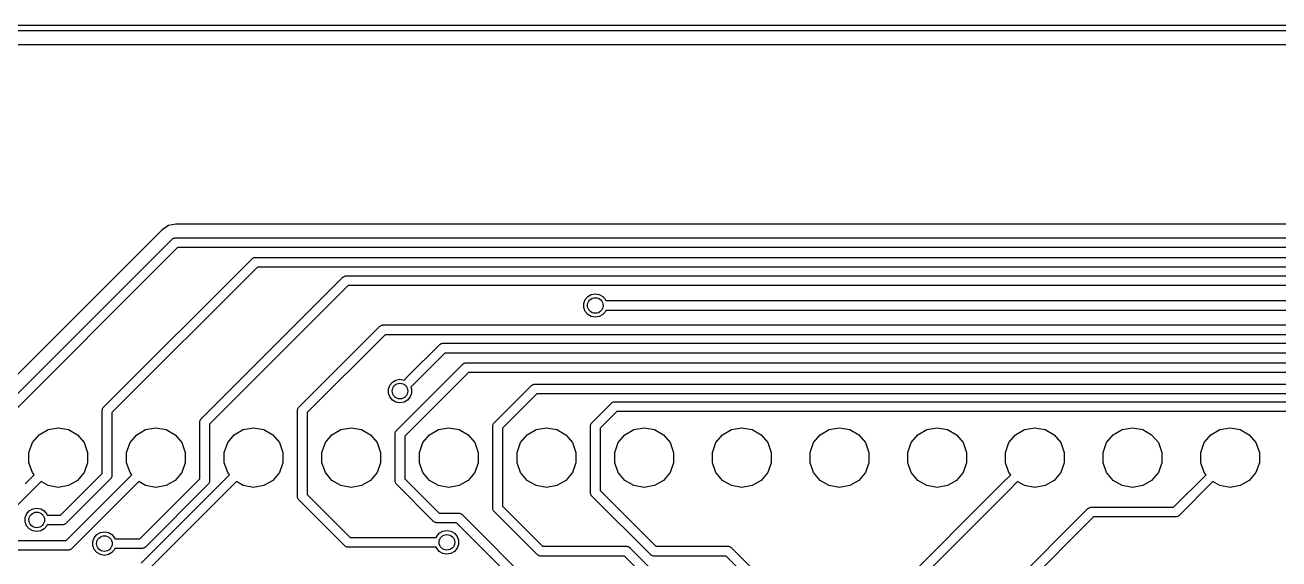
# Model space of a CAD drawing. Extents: x 85 to 212, y -151 to -91.
# Drawn here: x 113.9 to 146, y -105.1 to -91.42 of the extents above; entities that cross this region are included whole.
import ezdxf

# ---------------------------------------------------------------- set-up
doc = ezdxf.new("R2010")
doc.units = 0
doc.header["$MEASUREMENT"] = 0
doc.layers.add('BLACK', color=7, linetype='CONTINUOUS')

msp = doc.modelspace()

# ---------------------------------------------------------------- linework, layer by layer
at = {"layer": 'Black'}
for p, q in [((85.5, -91.425), (211.5, -91.425)), ((211.425, -91.575), (85.575, -91.575)), ((85.975, -91.925), (211.025, -91.925)), ((117.573, -96.5621), (117.415, -96.6676)), ((117.76, -96.525), (117.573, -96.5621)), ((166.795, -96.525), (117.76, -96.525)), ((117.415, -96.6676), (112.651, -101.432)), ((112.69, -101.887), (117.666, -96.9116)), ((117.666, -96.9116), (117.671, -96.9085)), ((117.671, -96.9085), (117.674, -96.9042)), ((117.674, -96.9042), (117.688, -96.8961)), ((117.688, -96.8961), (117.702, -96.8867)), ((117.702, -96.8867), (117.707, -96.8853)), ((117.707, -96.8853), (117.712, -96.8825)), ((117.712, -96.8825), (117.728, -96.8797)), ((117.728, -96.8797), (117.744, -96.8755)), ((117.744, -96.8755), (117.749, -96.876)), ((117.749, -96.876), (117.755, -96.875)), ((117.755, -96.875), (166.8, -96.875)), ((117.806, -97.125), (112.866, -102.065)), ((166.748, -97.125), (117.806, -97.125)), ((115.912, -101.212), (119.712, -97.4116)), ((119.712, -97.4116), (119.716, -97.4085)), ((119.716, -97.4085), (119.72, -97.4043)), ((119.72, -97.4043), (119.734, -97.3961)), ((119.734, -97.3961), (119.747, -97.3867)), ((119.747, -97.3867), (119.752, -97.3853)), ((119.752, -97.3853), (119.757, -97.3826)), ((119.757, -97.3826), (119.773, -97.3797)), ((119.773, -97.3797), (119.789, -97.3755)), ((119.789, -97.3755), (119.795, -97.376)), ((119.795, -97.376), (119.8, -97.375)), ((119.8, -97.375), (164.8, -97.375)), ((119.852, -97.625), (116.125, -101.352)), ((118.412, -101.512), (122.037, -97.8866)), ((164.748, -97.625), (119.852, -97.625)), ((122.037, -97.8866), (122.041, -97.8835)), ((122.041, -97.8835), (122.045, -97.8792)), ((122.045, -97.8792), (122.059, -97.8711)), ((122.059, -97.8711), (122.072, -97.8617)), ((122.072, -97.8617), (122.077, -97.8603)), ((122.077, -97.8603), (122.082, -97.8575)), ((122.082, -97.8575), (122.098, -97.8547)), ((122.098, -97.8547), (122.114, -97.8505)), ((122.114, -97.8505), (122.12, -97.851)), ((122.12, -97.851), (122.125, -97.85)), ((122.125, -97.85), (163.975, -97.85)), ((122.177, -98.1), (118.625, -101.652)), ((163.923, -98.1), (122.177, -98.1)), ((128.203, -98.5554), (128.239, -98.4571)), ((128.239, -98.4571), (128.306, -98.377)), ((128.306, -98.377), (128.397, -98.3247)), ((128.397, -98.3247), (128.5, -98.3066)), ((128.5, -98.3066), (128.603, -98.3247)), ((128.603, -98.3247), (128.694, -98.377)), ((128.694, -98.377), (128.761, -98.4571)), ((128.761, -98.4571), (128.77, -98.4827)), ((128.77, -98.4827), (128.924, -98.4827)), ((128.924, -98.4827), (162.708, -98.4827)), ((128.203, -98.66), (128.203, -98.5554)), ((128.239, -98.7583), (128.203, -98.66)), ((128.306, -98.8384), (128.239, -98.7583)), ((128.397, -98.8907), (128.306, -98.8384)), ((128.694, -98.8384), (128.603, -98.8907)), ((128.761, -98.7583), (128.694, -98.8384)), ((128.77, -98.7327), (128.761, -98.7583)), ((128.924, -98.7327), (128.77, -98.7327)), ((162.656, -98.7327), (128.924, -98.7327)), ((120.912, -101.212), (122.979, -99.1443)), ((122.979, -99.1443), (122.983, -99.1412)), ((122.983, -99.1412), (122.987, -99.137)), ((122.987, -99.137), (123.001, -99.1288)), ((123.001, -99.1288), (123.014, -99.1194)), ((123.014, -99.1194), (123.02, -99.118)), ((123.02, -99.118), (123.025, -99.1153)), ((123.025, -99.1153), (123.041, -99.1124)), ((123.041, -99.1124), (123.056, -99.1082)), ((123.056, -99.1082), (123.062, -99.1087)), ((123.062, -99.1087), (123.067, -99.1077)), ((123.067, -99.1077), (160.833, -99.1077)), ((128.5, -98.9089), (128.397, -98.8907)), ((128.603, -98.8907), (128.5, -98.9089)), ((123.119, -99.3577), (121.125, -101.352)), ((160.781, -99.3577), (123.119, -99.3577)), ((123.712, -100.412), (124.512, -99.6116)), ((124.652, -99.825), (123.888, -100.588)), ((124.512, -99.6116), (124.516, -99.6085)), ((124.516, -99.6085), (124.52, -99.6043)), ((124.52, -99.6043), (124.534, -99.5961)), ((124.534, -99.5961), (124.547, -99.5867)), ((124.547, -99.5867), (124.552, -99.5853)), ((124.552, -99.5853), (124.557, -99.5826)), ((124.557, -99.5826), (124.573, -99.5797)), ((124.573, -99.5797), (124.589, -99.5755)), ((124.589, -99.5755), (124.595, -99.576)), ((124.595, -99.576), (124.6, -99.575)), ((124.6, -99.575), (128.94, -99.575)), ((128.94, -99.825), (124.652, -99.825)), ((128.94, -99.575), (128.94, -99.575)), ((128.94, -99.575), (159, -99.575)), ((128.941, -99.825), (128.94, -99.825)), ((158.948, -99.825), (128.941, -99.825)), ((123.412, -101.812), (125.112, -100.112)), ((125.112, -100.112), (125.116, -100.108)), ((125.116, -100.108), (125.12, -100.104)), ((125.12, -100.104), (125.134, -100.096)), ((125.134, -100.096), (125.147, -100.087)), ((125.147, -100.087), (125.153, -100.085)), ((125.153, -100.085), (125.157, -100.083)), ((125.157, -100.083), (125.173, -100.08)), ((125.173, -100.08), (125.189, -100.075)), ((125.189, -100.075), (125.195, -100.076)), ((125.195, -100.076), (125.2, -100.075)), ((125.2, -100.075), (157.1, -100.075)), ((123.605, -100.518), (123.712, -100.412)), ((125.252, -100.325), (123.625, -101.952)), ((123.712, -100.412), (123.712, -100.412)), ((157.048, -100.325), (125.252, -100.325)), ((123.203, -100.748), (123.239, -100.649)), ((123.203, -100.852), (123.203, -100.748)), ((123.239, -100.649), (123.306, -100.569)), ((123.306, -100.569), (123.397, -100.517)), ((123.397, -100.517), (123.5, -100.499)), ((123.5, -100.499), (123.603, -100.517)), ((123.603, -100.517), (123.605, -100.518)), ((123.888, -100.588), (123.779, -100.698)), ((123.779, -100.698), (123.797, -100.748)), ((123.797, -100.748), (123.797, -100.852)), ((123.888, -100.588), (123.888, -100.588)), ((125.912, -101.612), (126.862, -100.662)), ((126.862, -100.662), (126.866, -100.658)), ((126.866, -100.658), (126.87, -100.654)), ((126.87, -100.654), (126.884, -100.646)), ((126.884, -100.646), (126.897, -100.637)), ((126.897, -100.637), (126.902, -100.635)), ((126.902, -100.635), (126.907, -100.633)), ((126.907, -100.633), (126.923, -100.63)), ((126.923, -100.63), (126.939, -100.625)), ((126.939, -100.625), (126.945, -100.626)), ((126.945, -100.626), (126.95, -100.625)), ((126.95, -100.625), (155.15, -100.625)), ((123.239, -100.951), (123.203, -100.852)), ((123.306, -101.031), (123.239, -100.951)), ((123.397, -101.083), (123.306, -101.031)), ((123.5, -101.101), (123.397, -101.083)), ((123.603, -101.083), (123.5, -101.101)), ((123.694, -101.031), (123.603, -101.083)), ((123.761, -100.951), (123.694, -101.031)), ((123.797, -100.852), (123.761, -100.951)), ((127.002, -100.875), (126.125, -101.752)), ((155.098, -100.875), (127.002, -100.875)), ((128.912, -101.112), (128.916, -101.108)), ((128.916, -101.108), (128.92, -101.104)), ((128.92, -101.104), (128.934, -101.096)), ((128.934, -101.096), (128.947, -101.087)), ((128.947, -101.087), (128.952, -101.085)), ((128.952, -101.085), (128.957, -101.083)), ((128.957, -101.083), (128.973, -101.08)), ((128.973, -101.08), (128.989, -101.075)), ((128.989, -101.075), (128.995, -101.076)), ((128.995, -101.076), (129, -101.075)), ((129, -101.075), (152.9, -101.075)), ((115.875, -101.289), (115.88, -101.273)), ((115.876, -101.295), (115.875, -101.289)), ((115.875, -101.3), (115.876, -101.295)), ((115.875, -102.912), (115.875, -101.3)), ((115.88, -101.273), (115.883, -101.257)), ((115.883, -101.257), (115.885, -101.252)), ((115.885, -101.252), (115.887, -101.247)), ((115.887, -101.247), (115.896, -101.234)), ((115.896, -101.234), (115.904, -101.22)), ((115.904, -101.22), (115.908, -101.216)), ((115.908, -101.216), (115.912, -101.212)), ((116.125, -101.352), (116.125, -102.964)), ((120.875, -101.289), (120.88, -101.273)), ((120.876, -101.295), (120.875, -101.289)), ((120.875, -101.3), (120.876, -101.295)), ((120.875, -103.5), (120.875, -101.3)), ((120.88, -101.273), (120.883, -101.257)), ((120.883, -101.257), (120.885, -101.252)), ((120.885, -101.252), (120.887, -101.247)), ((120.887, -101.247), (120.896, -101.234)), ((120.896, -101.234), (120.904, -101.22)), ((120.904, -101.22), (120.908, -101.216)), ((120.908, -101.216), (120.912, -101.212)), ((121.125, -101.352), (121.125, -103.448)), ((128.412, -101.612), (128.912, -101.112)), ((129.052, -101.325), (128.625, -101.752)), ((152.848, -101.325), (129.052, -101.325)), ((114.489, -101.785), (114.751, -101.739)), ((114.751, -101.739), (115.013, -101.785)), ((116.989, -101.785), (117.251, -101.739)), ((117.251, -101.739), (117.513, -101.785)), ((118.375, -101.589), (118.38, -101.573)), ((118.376, -101.595), (118.375, -101.589)), ((118.375, -101.6), (118.376, -101.595)), ((118.375, -103.048), (118.375, -101.6)), ((118.38, -101.573), (118.383, -101.557)), ((118.383, -101.557), (118.385, -101.552)), ((118.385, -101.552), (118.387, -101.547)), ((118.387, -101.547), (118.396, -101.534)), ((118.396, -101.534), (118.404, -101.52)), ((118.404, -101.52), (118.408, -101.516)), ((118.408, -101.516), (118.412, -101.512)), ((118.625, -101.652), (118.625, -103.1)), ((119.489, -101.785), (119.751, -101.739)), ((119.751, -101.739), (120.013, -101.785)), ((121.989, -101.785), (122.251, -101.739)), ((122.251, -101.739), (122.513, -101.785)), ((124.489, -101.785), (124.751, -101.739)), ((124.751, -101.739), (125.013, -101.785)), ((125.875, -101.689), (125.88, -101.673)), ((125.876, -101.695), (125.875, -101.689)), ((125.875, -101.7), (125.876, -101.695)), ((125.875, -103.8), (125.875, -101.7)), ((125.88, -101.673), (125.883, -101.657)), ((125.883, -101.657), (125.885, -101.652)), ((125.885, -101.652), (125.887, -101.647)), ((125.887, -101.647), (125.896, -101.634)), ((125.896, -101.634), (125.904, -101.62)), ((125.904, -101.62), (125.908, -101.616)), ((125.908, -101.616), (125.912, -101.612)), ((126.125, -101.752), (126.125, -103.748)), ((126.989, -101.785), (127.251, -101.739)), ((127.251, -101.739), (127.513, -101.785)), ((128.375, -101.689), (128.38, -101.673)), ((128.376, -101.695), (128.375, -101.689)), ((128.375, -101.7), (128.376, -101.695)), ((128.375, -103.4), (128.375, -101.7)), ((128.38, -101.673), (128.383, -101.657)), ((128.383, -101.657), (128.385, -101.652)), ((128.385, -101.652), (128.387, -101.647)), ((128.387, -101.647), (128.396, -101.634)), ((128.396, -101.634), (128.404, -101.62)), ((128.404, -101.62), (128.408, -101.616)), ((128.408, -101.616), (128.412, -101.612)), ((128.625, -101.752), (128.625, -103.348)), ((129.489, -101.785), (129.751, -101.739)), ((129.751, -101.739), (130.013, -101.785)), ((131.989, -101.785), (132.251, -101.739)), ((132.251, -101.739), (132.513, -101.785)), ((134.489, -101.785), (134.751, -101.739)), ((134.751, -101.739), (135.013, -101.785)), ((136.989, -101.785), (137.251, -101.739)), ((137.251, -101.739), (137.513, -101.785)), ((139.489, -101.785), (139.751, -101.739)), ((139.751, -101.739), (140.013, -101.785)), ((141.989, -101.785), (142.251, -101.739)), ((142.251, -101.739), (142.513, -101.785)), ((144.489, -101.785), (144.751, -101.739)), ((144.751, -101.739), (145.013, -101.785)), ((114.089, -102.121), (114.259, -101.918)), ((114.259, -101.918), (114.489, -101.785)), ((115.013, -101.785), (115.243, -101.918)), ((115.243, -101.918), (115.414, -102.121)), ((116.589, -102.121), (116.759, -101.918)), ((116.759, -101.918), (116.989, -101.785)), ((117.513, -101.785), (117.743, -101.918)), ((117.743, -101.918), (117.914, -102.121)), ((119.089, -102.121), (119.259, -101.918)), ((119.259, -101.918), (119.489, -101.785)), ((120.013, -101.785), (120.243, -101.918)), ((120.243, -101.918), (120.414, -102.121)), ((121.589, -102.121), (121.759, -101.918)), ((121.759, -101.918), (121.989, -101.785)), ((122.513, -101.785), (122.743, -101.918)), ((122.743, -101.918), (122.914, -102.121)), ((123.375, -101.889), (123.38, -101.873)), ((123.376, -101.895), (123.375, -101.889)), ((123.375, -101.9), (123.376, -101.895)), ((123.375, -103.1), (123.375, -101.9)), ((123.38, -101.873), (123.383, -101.857)), ((123.383, -101.857), (123.385, -101.852)), ((123.385, -101.852), (123.387, -101.847)), ((123.387, -101.847), (123.396, -101.834)), ((123.396, -101.834), (123.404, -101.82)), ((123.404, -101.82), (123.408, -101.816)), ((123.408, -101.816), (123.412, -101.812)), ((123.625, -101.952), (123.625, -103.048)), ((124.089, -102.121), (124.259, -101.918)), ((124.259, -101.918), (124.489, -101.785)), ((125.013, -101.785), (125.243, -101.918)), ((125.243, -101.918), (125.414, -102.121)), ((126.589, -102.121), (126.759, -101.918)), ((126.759, -101.918), (126.989, -101.785)), ((127.513, -101.785), (127.743, -101.918)), ((127.743, -101.918), (127.914, -102.121)), ((129.089, -102.121), (129.259, -101.918)), ((129.259, -101.918), (129.489, -101.785)), ((130.013, -101.785), (130.243, -101.918)), ((130.243, -101.918), (130.414, -102.121)), ((131.589, -102.121), (131.759, -101.918)), ((131.759, -101.918), (131.989, -101.785)), ((132.513, -101.785), (132.743, -101.918)), ((132.743, -101.918), (132.914, -102.121)), ((134.089, -102.121), (134.259, -101.918)), ((134.259, -101.918), (134.489, -101.785)), ((135.013, -101.785), (135.243, -101.918)), ((135.243, -101.918), (135.414, -102.121)), ((136.589, -102.121), (136.759, -101.918)), ((136.759, -101.918), (136.989, -101.785)), ((137.513, -101.785), (137.743, -101.918)), ((137.743, -101.918), (137.914, -102.121)), ((139.089, -102.121), (139.259, -101.918)), ((139.259, -101.918), (139.489, -101.785)), ((140.013, -101.785), (140.243, -101.918)), ((140.243, -101.918), (140.414, -102.121)), ((141.589, -102.121), (141.759, -101.918)), ((141.759, -101.918), (141.989, -101.785)), ((142.513, -101.785), (142.743, -101.918)), ((142.743, -101.918), (142.914, -102.121)), ((144.089, -102.121), (144.259, -101.918)), ((144.259, -101.918), (144.489, -101.785)), ((145.013, -101.785), (145.243, -101.918)), ((145.243, -101.918), (145.414, -102.121)), ((113.998, -102.371), (114.089, -102.121)), ((113.998, -102.636), (113.998, -102.371)), ((115.414, -102.121), (115.504, -102.371)), ((115.504, -102.371), (115.504, -102.636)), ((116.498, -102.371), (116.589, -102.121)), ((116.498, -102.636), (116.498, -102.371)), ((117.914, -102.121), (118.004, -102.371)), ((118.004, -102.371), (118.004, -102.636)), ((118.998, -102.371), (119.089, -102.121)), ((118.998, -102.636), (118.998, -102.371)), ((120.414, -102.121), (120.504, -102.371)), ((120.504, -102.371), (120.504, -102.636)), ((121.498, -102.371), (121.589, -102.121)), ((121.498, -102.636), (121.498, -102.371)), ((122.914, -102.121), (123.004, -102.371)), ((123.004, -102.371), (123.004, -102.636)), ((123.998, -102.371), (124.089, -102.121)), ((123.998, -102.636), (123.998, -102.371)), ((125.414, -102.121), (125.504, -102.371)), ((125.504, -102.371), (125.504, -102.636)), ((126.498, -102.371), (126.589, -102.121)), ((126.498, -102.636), (126.498, -102.371)), ((127.914, -102.121), (128.004, -102.371)), ((128.004, -102.371), (128.004, -102.636)), ((128.998, -102.371), (129.089, -102.121)), ((128.998, -102.636), (128.998, -102.371)), ((130.414, -102.121), (130.504, -102.371)), ((130.504, -102.371), (130.504, -102.636)), ((131.498, -102.371), (131.589, -102.121)), ((131.498, -102.636), (131.498, -102.371)), ((132.914, -102.121), (133.004, -102.371)), ((133.004, -102.371), (133.004, -102.636)), ((133.998, -102.371), (134.089, -102.121)), ((133.998, -102.636), (133.998, -102.371)), ((135.414, -102.121), (135.504, -102.371)), ((135.504, -102.371), (135.504, -102.636)), ((136.498, -102.371), (136.589, -102.121)), ((136.498, -102.636), (136.498, -102.371)), ((137.914, -102.121), (138.004, -102.371)), ((138.004, -102.371), (138.004, -102.636)), ((138.998, -102.371), (139.089, -102.121)), ((138.998, -102.636), (138.998, -102.371)), ((140.414, -102.121), (140.504, -102.371)), ((140.504, -102.371), (140.504, -102.636)), ((141.498, -102.371), (141.589, -102.121)), ((141.498, -102.636), (141.498, -102.371)), ((142.914, -102.121), (143.004, -102.371)), ((143.004, -102.371), (143.004, -102.636)), ((143.998, -102.371), (144.089, -102.121)), ((143.998, -102.636), (143.998, -102.371)), ((145.414, -102.121), (145.504, -102.371)), ((145.504, -102.371), (145.504, -102.636)), ((114.089, -102.886), (113.998, -102.636)), ((115.504, -102.636), (115.414, -102.886)), ((116.589, -102.886), (116.498, -102.636)), ((118.004, -102.636), (117.914, -102.886)), ((119.089, -102.886), (118.998, -102.636)), ((120.504, -102.636), (120.414, -102.886)), ((121.589, -102.886), (121.498, -102.636)), ((123.004, -102.636), (122.914, -102.886)), ((124.089, -102.886), (123.998, -102.636)), ((125.504, -102.636), (125.414, -102.886)), ((126.589, -102.886), (126.498, -102.636)), ((128.004, -102.636), (127.914, -102.886)), ((129.089, -102.886), (128.998, -102.636)), ((130.504, -102.636), (130.414, -102.886)), ((131.589, -102.886), (131.498, -102.636)), ((133.004, -102.636), (132.914, -102.886)), ((134.089, -102.886), (133.998, -102.636)), ((135.504, -102.636), (135.414, -102.886)), ((136.589, -102.886), (136.498, -102.636)), ((138.004, -102.636), (137.914, -102.886)), ((139.089, -102.886), (138.998, -102.636)), ((140.504, -102.636), (140.414, -102.886)), ((141.589, -102.886), (141.498, -102.636)), ((143.004, -102.636), (142.914, -102.886)), ((144.089, -102.886), (143.998, -102.636)), ((145.504, -102.636), (145.414, -102.886)), ((113.901, -103.177), (114.136, -102.942)), ((114.136, -102.942), (114.089, -102.886)), ((114.812, -103.975), (115.875, -102.912)), ((115.414, -102.886), (115.243, -103.09)), ((116.104, -103.03), (116.096, -103.044)), ((116.113, -103.016), (116.104, -103.03)), ((116.115, -103.011), (116.113, -103.016)), ((116.117, -103.006), (116.115, -103.011)), ((116.12, -102.99), (116.117, -103.006)), ((116.125, -102.974), (116.12, -102.99)), ((116.125, -102.964), (116.124, -102.969)), ((116.124, -102.969), (116.125, -102.974)), ((116.401, -103.177), (116.636, -102.942)), ((116.636, -102.942), (116.589, -102.886)), ((117.914, -102.886), (117.743, -103.09)), ((118.901, -103.177), (119.136, -102.942)), ((119.136, -102.942), (119.089, -102.886)), ((120.414, -102.886), (120.243, -103.09)), ((121.759, -103.09), (121.589, -102.886)), ((122.914, -102.886), (122.743, -103.09)), ((124.259, -103.09), (124.089, -102.886)), ((125.414, -102.886), (125.243, -103.09)), ((126.759, -103.09), (126.589, -102.886)), ((127.914, -102.886), (127.743, -103.09)), ((129.259, -103.09), (129.089, -102.886)), ((130.414, -102.886), (130.243, -103.09)), ((131.759, -103.09), (131.589, -102.886)), ((132.914, -102.886), (132.743, -103.09)), ((134.259, -103.09), (134.089, -102.886)), ((135.414, -102.886), (135.243, -103.09)), ((136.759, -103.09), (136.589, -102.886)), ((137.914, -102.886), (137.743, -103.09)), ((138.901, -103.177), (139.136, -102.942)), ((139.136, -102.942), (139.089, -102.886)), ((140.414, -102.886), (140.243, -103.09)), ((141.759, -103.09), (141.589, -102.886)), ((142.914, -102.886), (142.743, -103.09)), ((143.303, -103.775), (144.136, -102.942)), ((144.136, -102.942), (144.089, -102.886)), ((145.414, -102.886), (145.243, -103.09)), ((114.077, -103.354), (113.043, -104.388)), ((114.312, -103.12), (114.077, -103.354)), ((114.489, -103.222), (114.312, -103.12)), ((114.751, -103.269), (114.489, -103.222)), ((115.013, -103.222), (114.751, -103.269)), ((116.088, -103.052), (114.952, -104.188)), ((114.953, -104.625), (116.401, -103.177)), ((115.243, -103.09), (115.013, -103.222)), ((116.577, -103.354), (115.093, -104.838)), ((116.092, -103.047), (116.088, -103.052)), ((116.096, -103.044), (116.092, -103.047)), ((116.401, -103.177), (116.401, -103.177)), ((116.812, -103.12), (116.577, -103.354)), ((116.577, -103.354), (116.577, -103.354)), ((116.989, -103.222), (116.812, -103.12)), ((116.841, -104.582), (118.375, -103.048)), ((116.871, -105.207), (118.901, -103.177)), ((118.588, -103.188), (116.981, -104.795)), ((117.251, -103.269), (116.989, -103.222)), ((119.077, -103.354), (117.011, -105.42)), ((117.513, -103.222), (117.251, -103.269)), ((117.743, -103.09), (117.513, -103.222)), ((118.592, -103.184), (118.588, -103.188)), ((118.596, -103.18), (118.592, -103.184)), ((118.604, -103.166), (118.596, -103.18)), ((118.613, -103.153), (118.604, -103.166)), ((118.615, -103.148), (118.613, -103.153)), ((118.617, -103.143), (118.615, -103.148)), ((118.62, -103.127), (118.617, -103.143)), ((118.625, -103.111), (118.62, -103.127)), ((118.625, -103.1), (118.624, -103.105)), ((118.624, -103.105), (118.625, -103.111)), ((118.901, -103.177), (118.901, -103.177)), ((119.312, -103.12), (119.077, -103.354)), ((119.077, -103.354), (119.077, -103.354)), ((119.489, -103.222), (119.312, -103.12)), ((119.751, -103.269), (119.489, -103.222)), ((120.013, -103.222), (119.751, -103.269)), ((120.243, -103.09), (120.013, -103.222)), ((121.989, -103.222), (121.759, -103.09)), ((122.251, -103.269), (121.989, -103.222)), ((122.513, -103.222), (122.251, -103.269)), ((122.743, -103.09), (122.513, -103.222)), ((123.376, -103.105), (123.375, -103.1)), ((123.375, -103.111), (123.376, -103.105)), ((123.38, -103.127), (123.375, -103.111)), ((123.383, -103.143), (123.38, -103.127)), ((123.385, -103.148), (123.383, -103.143)), ((123.387, -103.153), (123.385, -103.148)), ((123.396, -103.166), (123.387, -103.153)), ((123.404, -103.18), (123.396, -103.166)), ((123.408, -103.184), (123.404, -103.18)), ((123.412, -103.188), (123.408, -103.184)), ((124.362, -104.138), (123.412, -103.188)), ((123.625, -103.048), (124.502, -103.925)), ((124.489, -103.222), (124.259, -103.09)), ((124.751, -103.269), (124.489, -103.222)), ((125.013, -103.222), (124.751, -103.269)), ((125.243, -103.09), (125.013, -103.222)), ((126.989, -103.222), (126.759, -103.09)), ((127.251, -103.269), (126.989, -103.222)), ((127.513, -103.222), (127.251, -103.269)), ((127.743, -103.09), (127.513, -103.222)), ((128.625, -103.348), (130.052, -104.775)), ((129.489, -103.222), (129.259, -103.09)), ((129.751, -103.269), (129.489, -103.222)), ((130.013, -103.222), (129.751, -103.269)), ((130.243, -103.09), (130.013, -103.222)), ((131.989, -103.222), (131.759, -103.09)), ((132.251, -103.269), (131.989, -103.222)), ((132.513, -103.222), (132.251, -103.269)), ((132.743, -103.09), (132.513, -103.222)), ((134.489, -103.222), (134.259, -103.09)), ((134.751, -103.269), (134.489, -103.222)), ((135.013, -103.222), (134.751, -103.269)), ((135.243, -103.09), (135.013, -103.222)), ((135.912, -106.166), (138.901, -103.177)), ((139.077, -103.354), (136.125, -106.306)), ((136.989, -103.222), (136.759, -103.09)), ((137.251, -103.269), (136.989, -103.222)), ((137.513, -103.222), (137.251, -103.269)), ((137.743, -103.09), (137.513, -103.222)), ((139.312, -103.12), (139.077, -103.354)), ((139.489, -103.222), (139.312, -103.12)), ((139.751, -103.269), (139.489, -103.222)), ((140.013, -103.222), (139.751, -103.269)), ((140.243, -103.09), (140.013, -103.222)), ((141.989, -103.222), (141.759, -103.09)), ((142.251, -103.269), (141.989, -103.222)), ((142.513, -103.222), (142.251, -103.269)), ((142.743, -103.09), (142.513, -103.222)), ((144.312, -103.12), (143.443, -103.988)), ((144.489, -103.222), (144.312, -103.12)), ((144.751, -103.269), (144.489, -103.222)), ((145.013, -103.222), (144.751, -103.269)), ((145.243, -103.09), (145.013, -103.222)), ((120.876, -103.505), (120.875, -103.5)), ((120.875, -103.511), (120.876, -103.505)), ((120.88, -103.527), (120.875, -103.511)), ((120.883, -103.543), (120.88, -103.527)), ((120.885, -103.548), (120.883, -103.543)), ((120.887, -103.553), (120.885, -103.548)), ((120.896, -103.566), (120.887, -103.553)), ((120.904, -103.58), (120.896, -103.566)), ((120.908, -103.584), (120.904, -103.58)), ((120.912, -103.588), (120.908, -103.584)), ((122.087, -104.763), (120.912, -103.588)), ((121.125, -103.448), (122.227, -104.55)), ((128.376, -103.405), (128.375, -103.4)), ((128.375, -103.411), (128.376, -103.405)), ((128.38, -103.427), (128.375, -103.411)), ((128.383, -103.443), (128.38, -103.427)), ((128.385, -103.448), (128.383, -103.443)), ((128.387, -103.453), (128.385, -103.448)), ((128.396, -103.466), (128.387, -103.453)), ((128.404, -103.48), (128.396, -103.466)), ((128.408, -103.484), (128.404, -103.48)), ((128.412, -103.488), (128.408, -103.484)), ((129.912, -104.988), (128.412, -103.488)), ((113.903, -104.048), (113.939, -103.949)), ((113.939, -103.949), (114.006, -103.869)), ((114.006, -103.869), (114.097, -103.817)), ((114.097, -103.817), (114.2, -103.799)), ((114.2, -103.799), (114.303, -103.817)), ((114.303, -103.817), (114.394, -103.869)), ((114.394, -103.869), (114.461, -103.949)), ((114.461, -103.949), (114.47, -103.975)), ((114.47, -103.975), (114.812, -103.975)), ((124.502, -103.925), (125, -103.925)), ((125, -103.925), (125.005, -103.926)), ((125.005, -103.926), (125.011, -103.925)), ((125.011, -103.925), (125.027, -103.93)), ((125.027, -103.93), (125.043, -103.933)), ((125.043, -103.933), (125.048, -103.935)), ((125.048, -103.935), (125.053, -103.937)), ((125.053, -103.937), (125.066, -103.946)), ((125.066, -103.946), (125.08, -103.954)), ((125.08, -103.954), (125.084, -103.958)), ((125.084, -103.958), (125.088, -103.962)), ((125.088, -103.962), (127.102, -105.975)), ((125.876, -103.805), (125.875, -103.8)), ((125.875, -103.811), (125.876, -103.805)), ((125.88, -103.827), (125.875, -103.811)), ((125.883, -103.843), (125.88, -103.827)), ((125.885, -103.848), (125.883, -103.843)), ((125.887, -103.853), (125.885, -103.848)), ((125.896, -103.866), (125.887, -103.853)), ((125.904, -103.88), (125.896, -103.866)), ((125.908, -103.884), (125.904, -103.88)), ((125.912, -103.888), (125.908, -103.884)), ((127.012, -104.988), (125.912, -103.888)), ((126.125, -103.748), (127.152, -104.775)), ((138.412, -106.512), (141.112, -103.812)), ((141.112, -103.812), (141.116, -103.808)), ((141.116, -103.808), (141.12, -103.804)), ((141.12, -103.804), (141.134, -103.796)), ((141.134, -103.796), (141.147, -103.787)), ((141.147, -103.787), (141.152, -103.785)), ((141.152, -103.785), (141.157, -103.783)), ((141.157, -103.783), (141.173, -103.78)), ((141.173, -103.78), (141.189, -103.775)), ((141.189, -103.775), (141.195, -103.776)), ((141.195, -103.776), (141.2, -103.775)), ((141.2, -103.775), (143.303, -103.775)), ((143.435, -103.996), (143.421, -104.004)), ((143.439, -103.992), (143.435, -103.996)), ((143.443, -103.988), (143.439, -103.992)), ((113.903, -104.152), (113.903, -104.048)), ((113.939, -104.251), (113.903, -104.152)), ((114.006, -104.331), (113.939, -104.251)), ((114.461, -104.251), (114.394, -104.331)), ((114.47, -104.225), (114.461, -104.251)), ((114.864, -104.225), (114.47, -104.225)), ((114.869, -104.224), (114.864, -104.225)), ((114.874, -104.225), (114.869, -104.224)), ((114.89, -104.22), (114.874, -104.225)), ((114.906, -104.217), (114.89, -104.22)), ((114.911, -104.215), (114.906, -104.217)), ((114.916, -104.213), (114.911, -104.215)), ((114.93, -104.204), (114.916, -104.213)), ((114.944, -104.196), (114.93, -104.204)), ((114.947, -104.192), (114.944, -104.196)), ((114.952, -104.188), (114.947, -104.192)), ((124.366, -104.142), (124.362, -104.138)), ((124.37, -104.146), (124.366, -104.142)), ((124.384, -104.154), (124.37, -104.146)), ((124.397, -104.163), (124.384, -104.154)), ((124.402, -104.165), (124.397, -104.163)), ((124.407, -104.167), (124.402, -104.165)), ((124.423, -104.17), (124.407, -104.167)), ((124.439, -104.174), (124.423, -104.17)), ((124.445, -104.174), (124.439, -104.174)), ((124.45, -104.175), (124.445, -104.174)), ((124.948, -104.175), (124.45, -104.175)), ((126.962, -106.188), (124.948, -104.175)), ((141.252, -104.025), (138.625, -106.652)), ((143.355, -104.025), (141.252, -104.025)), ((143.36, -104.024), (143.355, -104.025)), ((143.366, -104.025), (143.36, -104.024)), ((143.381, -104.02), (143.366, -104.025)), ((143.397, -104.017), (143.381, -104.02)), ((143.402, -104.015), (143.397, -104.017)), ((143.408, -104.013), (143.402, -104.015)), ((143.421, -104.004), (143.408, -104.013)), ((112.95, -104.625), (114.953, -104.625)), ((114.097, -104.383), (114.006, -104.331)), ((114.2, -104.401), (114.097, -104.383)), ((114.303, -104.383), (114.2, -104.401)), ((114.394, -104.331), (114.303, -104.383)), ((115.635, -104.655), (115.671, -104.556)), ((115.671, -104.556), (115.738, -104.476)), ((115.738, -104.476), (115.829, -104.424)), ((115.829, -104.424), (115.932, -104.406)), ((115.932, -104.406), (116.035, -104.424)), ((116.035, -104.424), (116.125, -104.476)), ((116.125, -104.476), (116.192, -104.556)), ((116.192, -104.556), (116.202, -104.582)), ((116.202, -104.582), (116.356, -104.582)), ((116.356, -104.582), (116.841, -104.582)), ((122.227, -104.55), (124.43, -104.55)), ((124.43, -104.55), (124.439, -104.524)), ((124.439, -104.524), (124.506, -104.444)), ((124.506, -104.444), (124.597, -104.392)), ((124.597, -104.392), (124.7, -104.374)), ((124.7, -104.374), (124.803, -104.392)), ((124.803, -104.392), (124.894, -104.444)), ((124.894, -104.444), (124.961, -104.524)), ((124.961, -104.524), (124.997, -104.623)), ((124.997, -104.623), (124.997, -104.727)), ((115.005, -104.875), (113.002, -104.875)), ((115.01, -104.874), (115.005, -104.875)), ((115.016, -104.875), (115.01, -104.874)), ((115.031, -104.87), (115.016, -104.875)), ((115.047, -104.867), (115.031, -104.87)), ((115.052, -104.865), (115.047, -104.867)), ((115.058, -104.863), (115.052, -104.865)), ((115.071, -104.854), (115.058, -104.863)), ((115.085, -104.846), (115.071, -104.854)), ((115.089, -104.842), (115.085, -104.846)), ((115.093, -104.838), (115.089, -104.842)), ((115.635, -104.759), (115.635, -104.655)), ((115.671, -104.858), (115.635, -104.759)), ((115.738, -104.938), (115.671, -104.858)), ((115.829, -104.99), (115.738, -104.938)), ((116.125, -104.938), (116.035, -104.99)), ((116.192, -104.858), (116.125, -104.938)), ((116.202, -104.832), (116.192, -104.858)), ((116.356, -104.832), (116.202, -104.832)), ((116.893, -104.832), (116.356, -104.832)), ((116.898, -104.831), (116.893, -104.832)), ((116.904, -104.832), (116.898, -104.831)), ((116.92, -104.827), (116.904, -104.832)), ((116.936, -104.824), (116.92, -104.827)), ((116.941, -104.822), (116.936, -104.824)), ((116.946, -104.82), (116.941, -104.822)), ((116.959, -104.811), (116.946, -104.82)), ((116.973, -104.803), (116.959, -104.811)), ((116.977, -104.799), (116.973, -104.803)), ((116.981, -104.795), (116.977, -104.799)), ((122.091, -104.767), (122.087, -104.763)), ((122.095, -104.771), (122.091, -104.767)), ((122.109, -104.779), (122.095, -104.771)), ((122.122, -104.788), (122.109, -104.779)), ((122.127, -104.79), (122.122, -104.788)), ((122.132, -104.792), (122.127, -104.79)), ((122.148, -104.795), (122.132, -104.792)), ((122.164, -104.799), (122.148, -104.795)), ((122.17, -104.799), (122.164, -104.799)), ((122.175, -104.8), (122.17, -104.799)), ((124.43, -104.8), (122.175, -104.8)), ((124.439, -104.826), (124.43, -104.8)), ((124.506, -104.906), (124.439, -104.826)), ((124.597, -104.958), (124.506, -104.906)), ((124.7, -104.976), (124.597, -104.958)), ((124.803, -104.958), (124.7, -104.976)), ((124.894, -104.906), (124.803, -104.958)), ((124.961, -104.826), (124.894, -104.906)), ((124.997, -104.727), (124.961, -104.826)), ((127.152, -104.775), (129.3, -104.775)), ((129.3, -104.775), (129.305, -104.776)), ((129.305, -104.776), (129.311, -104.775)), ((129.311, -104.775), (129.327, -104.78)), ((129.327, -104.78), (129.343, -104.783)), ((129.343, -104.783), (129.348, -104.785)), ((129.348, -104.785), (129.353, -104.787)), ((129.353, -104.787), (129.366, -104.796)), ((129.366, -104.796), (129.38, -104.804)), ((129.38, -104.804), (129.384, -104.808)), ((129.384, -104.808), (129.388, -104.812)), ((129.388, -104.812), (131.088, -106.512)), ((130.052, -104.775), (131.9, -104.775)), ((131.9, -104.775), (131.905, -104.776)), ((131.905, -104.776), (131.911, -104.775)), ((131.911, -104.775), (131.927, -104.78)), ((131.927, -104.78), (131.943, -104.783)), ((131.943, -104.783), (131.948, -104.785)), ((131.948, -104.785), (131.953, -104.787)), ((131.953, -104.787), (131.966, -104.796)), ((131.966, -104.796), (131.98, -104.804)), ((131.98, -104.804), (131.984, -104.808)), ((131.984, -104.808), (131.988, -104.812)), ((131.988, -104.812), (133.588, -106.412)), ((115.932, -105.008), (115.829, -104.99)), ((116.035, -104.99), (115.932, -105.008)), ((127.016, -104.992), (127.012, -104.988)), ((127.02, -104.996), (127.016, -104.992)), ((127.034, -105.004), (127.02, -104.996)), ((127.047, -105.013), (127.034, -105.004)), ((127.052, -105.015), (127.047, -105.013)), ((127.057, -105.017), (127.052, -105.015)), ((127.073, -105.02), (127.057, -105.017)), ((127.089, -105.025), (127.073, -105.02)), ((127.095, -105.024), (127.089, -105.025)), ((127.1, -105.025), (127.095, -105.024)), ((129.248, -105.025), (127.1, -105.025)), ((130.875, -106.652), (129.248, -105.025)), ((129.916, -104.992), (129.912, -104.988)), ((129.92, -104.996), (129.916, -104.992)), ((129.934, -105.004), (129.92, -104.996)), ((129.947, -105.013), (129.934, -105.004)), ((129.952, -105.015), (129.947, -105.013)), ((129.957, -105.017), (129.952, -105.015)), ((129.973, -105.02), (129.957, -105.017)), ((129.989, -105.025), (129.973, -105.02)), ((129.995, -105.024), (129.989, -105.025)), ((130, -105.025), (129.995, -105.024)), ((131.848, -105.025), (130, -105.025)), ((133.375, -106.552), (131.848, -105.025))]:
    msp.add_line(p, q, dxfattribs=at)
for centre in [(128.5, -98.6077), (123.5, -100.8), (114.2, -104.1), (115.932, -104.707), (124.7, -104.675)]:
    msp.add_circle(centre, 0.2, dxfattribs=at)

doc.saveas('drawing.dxf')
